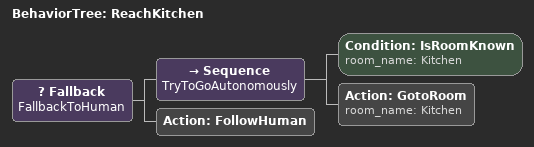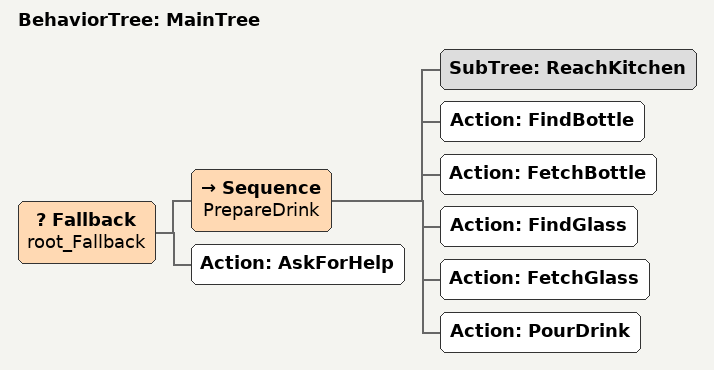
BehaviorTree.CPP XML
<root>

    <!-- This BT provides basic examples of sub-tree and parameters. -->

    <BehaviorTree ID="ReachKitchen">
      <Fallback name="FallbackToHuman">
        <Sequence name="TryToGoAutonomously">
          <Condition ID="IsRoomKnown" room_name="Kitchen"/>
          <Action ID="GotoRoom" room_name="Kitchen"/>
        </Sequence>
        <Action ID="FollowHuman"/>
      </Fallback>
    </BehaviorTree>

    <BehaviorTree ID="MainTree">
        <Fallback name="root_Fallback">
          <Sequence name="PrepareDrink">
            <SubTree ID="ReachKitchen"/>
            <Action ID="FindBottle"/>
            <Action ID="FetchBottle"/>
            <Action ID="FindGlass"/>
            <Action ID="FetchGlass"/>
            <Action ID="PourDrink"/>
          </Sequence>
          <Action ID="AskForHelp"/>
        </Fallback>
    </BehaviorTree>

</root>
